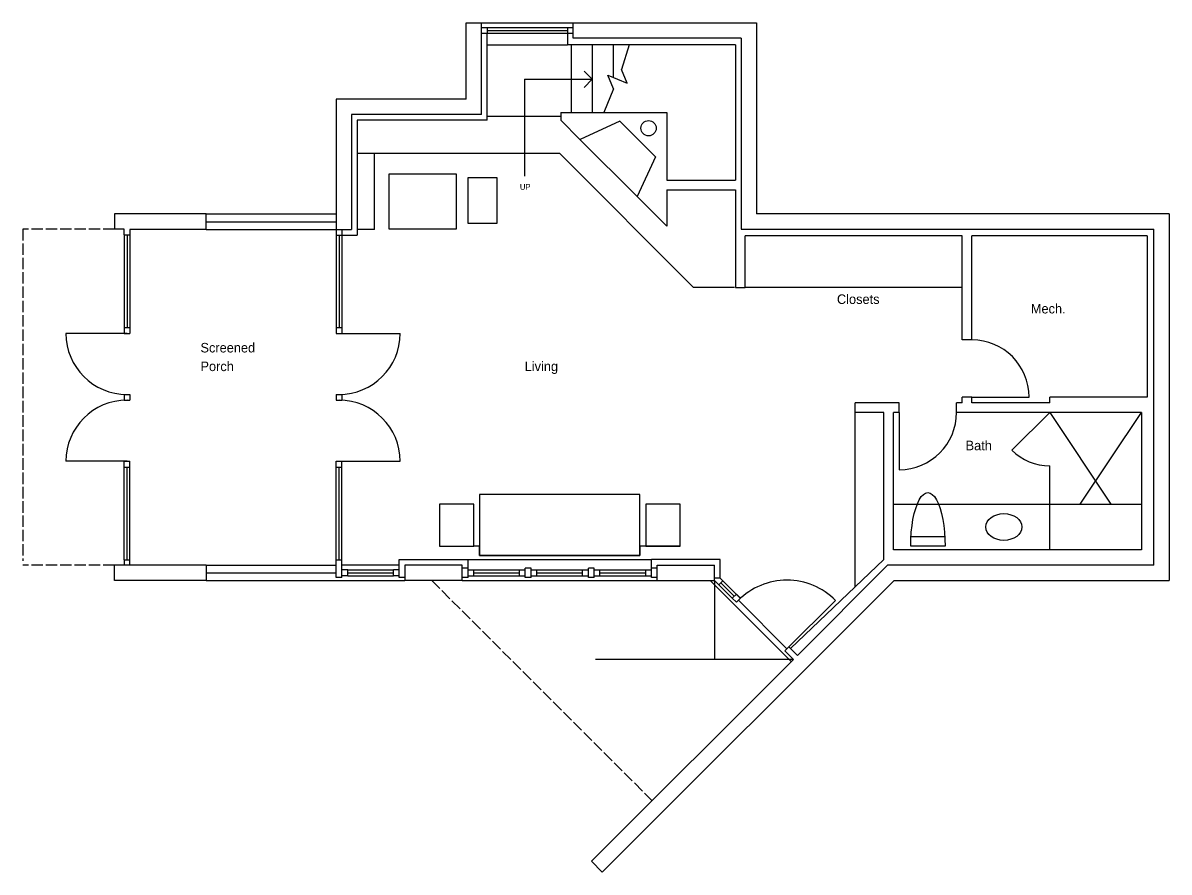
# Model space of a CAD drawing. Header units: inches. Extents: x -18511 to 1840, y 602 to 7454.
# Drawn here: x -5316 to -4716, y 701 to 1146 of the extents above; entities that cross this region are included whole.
import ezdxf

# ---------------------------------------------------------------- set-up
doc = ezdxf.new("R2010")
doc.units = ezdxf.units.IN
doc.header["$LTSCALE"] = 0.5
doc.header["$MEASUREMENT"] = 0
doc.linetypes.add('ACAD_ISO02W100', pattern=[15, 12, -3])
for name, color, linetype in [('A-doors', 254, 'Continuous'), ('A-Elev-North', 7, 'Continuous'), ('A-fixtures', 140, 'Continuous'), ('A-furniture', 33, 'Continuous'), ('A-glazing', 252, 'Continuous'), ('A-millwork', 252, 'Continuous'), ('A-soffit', 251, 'ACAD_ISO02W100'), ('A-stairs', 252, 'Continuous'), ('A-text', 254, 'Continuous'), ('A-walls', 7, 'Continuous'), ('construction', 160, 'Continuous')]:
    doc.layers.add(name, color=color, linetype=linetype)

msp = doc.modelspace()

# ---------------------------------------------------------------- linework, layer by layer
at = {"layer": 'A-doors'}
for p, q in [((-5152.09, 1046.04), (-5152.09, 1034.87)), ((-5263.09, 1035.04, -0.01), (-5260.09, 1035.04, -0.01)), ((-5260.09, 1037.87, -0.01), (-5260.09, 1035.04, -0.01)), ((-5152.09, 1034.87, -0.01), (-5149.09, 1034.87, -0.01)), ((-5149.09, 1037.87, -0.01), (-5149.09, 1034.87, -0.01)), ((-5263.09, 986.45, -0.01), (-5260.09, 986.45, -0.01)), ((-5263.09, 986.45, -0.01), (-5263.09, 983.45, -0.01)), ((-5260.09, 986.45, -0.01), (-5260.09, 983.45, -0.01)), ((-5152.09, 986.45, -0.01), (-5149.09, 986.45, -0.01)), ((-5152.09, 986.45, -0.01), (-5152.09, 983.45, -0.01)), ((-5149.09, 986.45, -0.01), (-5149.09, 983.45, -0.01)), ((-5261.59, 983.45, -0.01), (-5293.59, 983.45, -0.01)), ((-5263.09, 983.45, -0.01), (-5260.09, 983.45, -0.01)), ((-5152.09, 983.45, -0.01), (-5149.09, 983.45, -0.01)), ((-5150.59, 983.45, -0.01), (-5118.59, 983.45, -0.01)), ((-5263.09, 951.45, -0.01), (-5260.09, 951.45, -0.01)), ((-5263.09, 951.45, -0.01), (-5263.09, 948.45, -0.01)), ((-5263.09, 948.45, -0.01), (-5260.09, 948.45, -0.01)), ((-5260.09, 951.45, -0.01), (-5260.09, 948.45, -0.01)), ((-5152.09, 951.45, -0.01), (-5152.09, 948.45, -0.01)), ((-5152.09, 951.45, -0.01), (-5149.09, 951.45, -0.01)), ((-5152.09, 948.45, -0.01), (-5149.09, 948.45, -0.01)), ((-5149.09, 951.45, -0.01), (-5149.09, 948.45, -0.01)), ((-4819.36, 950.04), (-4789.36, 950.04)), ((-4857.36, 942.04), (-4857.36, 912.04)), ((-5261.59, 916.45, -0.01), (-5293.59, 916.45, -0.01)), ((-5263.09, 913.45, -0.01), (-5263.09, 916.45, -0.01)), ((-5263.09, 916.45, -0.01), (-5260.09, 916.45, -0.01)), ((-5263.09, 913.45, -0.01), (-5260.09, 913.45, -0.01)), ((-5260.09, 913.45, -0.01), (-5260.09, 916.45, -0.01)), ((-5152.09, 913.45, -0.01), (-5152.09, 916.45, -0.01)), ((-5152.09, 916.45, -0.01), (-5149.09, 916.45, -0.01)), ((-5152.09, 913.45, -0.01), (-5149.09, 913.45, -0.01)), ((-5150.59, 916.45, -0.01), (-5118.59, 916.45, -0.01)), ((-5149.09, 913.45, -0.01), (-5149.09, 916.45, -0.01)), ((-5263.09, 864.87, -0.01), (-5260.09, 864.87, -0.01)), ((-5260.09, 862.04, -0.01), (-5260.09, 864.87, -0.01)), ((-5152.09, 855.54, -0.01), (-5152.09, 864.87, -0.01)), ((-5152.09, 864.87, -0.01), (-5149.09, 864.87, -0.01)), ((-5149.09, 855.54, -0.01), (-5149.09, 864.87, -0.01)), ((-5268.09, 854.04, -4869.32), (-5268.09, 862.04, -4869.32))]:
    msp.add_line(p, q, dxfattribs=at)
for centre, radius, start, end in [((-5261.59, 983.45, -0.01), 32, 180, 270), ((-5150.59, 983.45, -0.01), 32, 270, 0), ((-4819.36, 950.04), 30, 0, 90), ((-5261.59, 916.45, -0.01), 32, 90, 180), ((-5150.59, 916.45, -0.01), 32, 0, 90), ((-4857.36, 942.04), 30, 270, 0)]:
    msp.add_arc(centre, radius, start, end, dxfattribs=at)
at = {"layer": 'A-Elev-North'}
for p, q in [((-4943.09, 1134.54), (-4943.09, 1063.6)), ((-4943.09, 1058.6), (-4943.09, 1007.54))]:
    msp.add_line(p, q, dxfattribs=at)
at = {"layer": 'A-Elev-North', "color": 253}
msp.add_line((-5034.55, 1097.05), (-5073.09, 1097.05), dxfattribs=at)
at = {"layer": 'A-fixtures'}
for p, q in [((-4798.39, 922.24), (-4778.59, 942.04)), ((-4778.59, 942.04), (-4746.59, 894.04)), ((-4762.59, 894.04), (-4730.59, 942.04)), ((-4851.21, 877.04), (-4833.5, 877.04)), ((-4833.36, 872.04), (-4851.36, 872.04))]:
    msp.add_line(p, q, dxfattribs=at)
msp.add_arc((-4778.59, 942.04), 28, 225, 270, dxfattribs=at)
at = {"layer": 'A-fixtures', "extrusion": (0, 0, -1)}
msp.add_ellipse((-4842.36, 872.04), major_axis=(0, 28), ratio=0.321429, start_param=4.712389, end_param=7.853982, dxfattribs=at)
at = {"layer": 'A-fixtures'}
msp.add_ellipse((-4802.59, 882.04), major_axis=(-9.5, 0), ratio=0.736842, dxfattribs=at)
at = {"layer": 'A-furniture'}
msp.add_lwpolyline([(-5124.32, 1067.06), (-5089.32, 1067.06), (-5089.32, 1038.06), (-5124.32, 1038.06)], close=True, dxfattribs=at)
msp.add_lwpolyline([(-5083.09, 1065.04), (-5068.09, 1065.04), (-5068.09, 1041.04), (-5083.09, 1041.04), (-5083.09, 1065.04)], dxfattribs=at)
at = {"layer": 'A-furniture', "elevation": 7858.47}
msp.add_lwpolyline([(-4972.08, 872.04), (-4972.08, 894.04), (-4990.08, 894.04), (-4990.08, 872.04), (-4972.08, 872.04), (-4990.08, 872.04), (-4993.08, 872.04), (-4993.08, 867.04), (-4993.08, 899.04), (-5077.08, 899.04), (-5077.08, 867.04), (-4993.08, 867.04), (-5077.08, 867.04), (-5077.08, 872.04), (-5080.08, 872.04), (-5080.08, 894.04), (-5098.08, 894.04), (-5098.08, 872.04), (-5080.08, 872.04)], dxfattribs=at)
at = {"layer": 'A-glazing'}
for p, q in [((-5028.09, 1143.54), (-5076.09, 1143.54)), ((-5028.09, 1140.54), (-5076.09, 1140.54)), ((-5073.09, 1143.54), (-5073.09, 1140.54)), ((-5073.09, 1142.04), (-5031.09, 1142.04)), ((-5031.09, 1143.54), (-5031.09, 1140.54)), ((-5220.09, 1046.04, -0.01), (-5152.09, 1046.04, 0)), ((-5220.09, 1041.95, -0.01), (-5152.09, 1041.95, 0)), ((-5263.09, 1035.04, -0.01), (-5263.09, 986.45, -0.01)), ((-5260.09, 1035.04, -0.01), (-5260.09, 986.45, -0.01)), ((-5220.09, 1037.87), (-5152.09, 1037.87, -0.01)), ((-5152.09, 1034.87, -0.01), (-5152.09, 986.45, -0.01)), ((-5149.09, 1034.87, -0.01), (-5149.09, 986.45, -0.01)), ((-5263.09, 864.87, -0.01), (-5263.09, 913.45, -0.01)), ((-5260.09, 864.87, -0.01), (-5260.09, 913.45, -0.01)), ((-5152.09, 864.87, -0.01), (-5152.09, 913.45, -0.01)), ((-5149.09, 864.87, -0.01), (-5149.09, 913.45, -0.01)), ((-5220.09, 862.04), (-5152.09, 862.04, -0.01)), ((-5220.09, 858.04, -0.01), (-5152.09, 858.04, -0.01)), ((-5119.09, 862.04, 0.01), (-5149.09, 862.04, -0.01)), ((-5146.09, 859.54, 0), (-5122.09, 859.54, 0)), ((-5146.09, 858.04, 0), (-5122.09, 858.04, 0)), ((-5050.09, 858.04, -14201.01), (-5050.09, 858.04, -14201.01)), ((-5220.09, 854.04), (-5116.09, 854.04, 0.01)), ((-5146.09, 856.54, 0), (-5122.09, 856.54, 0)), ((-4949.65, 853.87), (-4940.76, 844.98)), ((-4951.77, 851.75), (-4944.75, 844.73))]:
    msp.add_line(p, q, dxfattribs=at)
at = {"layer": 'A-glazing', "color": 254}
for p, q in [((-5146.09, 859.54), (-5149.09, 859.54)), ((-5146.09, 856.54), (-5146.09, 859.54)), ((-5122.09, 856.54), (-5122.09, 859.54)), ((-5119.09, 859.54), (-5122.09, 859.54)), ((-5119.09, 855.54), (-5119.09, 859.54)), ((-5083.09, 860.54, 15716.94), (-5086.09, 860.54, 15716.94)), ((-5083.09, 855.54, 15716.94), (-5083.09, 860.54, 15716.94)), ((-5080.09, 856.54, 15716.94), (-5080.09, 859.54, 15716.94)), ((-5056.09, 856.54, -14201.01), (-5056.09, 859.54, -14201.01)), ((-5050.09, 860.54, -14201.01), (-5053.09, 860.54, -14201.01)), ((-5053.09, 855.54, -14201.01), (-5053.09, 860.54, -14201.01)), ((-5050.09, 855.54, -14201.01), (-5050.09, 860.54, -14201.01)), ((-5047.09, 856.54, -14201.01), (-5047.09, 859.54, -14201.01)), ((-5023.09, 856.54, -44118.96), (-5023.09, 859.54, -44118.96)), ((-5017.06, 860.54), (-5020.06, 860.54)), ((-5020.06, 855.54), (-5020.06, 860.54)), ((-5017.06, 855.54), (-5017.06, 860.54)), ((-5014.06, 856.54), (-5014.06, 859.54)), ((-4990.06, 856.54, -29917.95), (-4990.06, 859.54, -29917.95)), ((-4984.06, 860.54), (-4987.06, 860.54)), ((-4987.06, 855.54), (-4987.06, 860.54)), ((-5149.09, 855.54), (-5152.09, 855.54)), ((-5146.09, 856.54), (-5149.09, 856.54)), ((-5119.09, 856.54), (-5122.09, 856.54)), ((-5116.09, 855.54), (-5119.09, 855.54)), ((-5083.09, 855.54, 15716.94), (-5086.09, 855.54, 15716.94)), ((-5050.09, 855.54, -14201.01), (-5053.09, 855.54, -14201.01)), ((-5017.06, 855.54), (-5020.06, 855.54)), ((-4984.06, 855.54), (-4987.06, 855.54)), ((-4951.77, 851.75), (-4954.06, 854.04)), ((-4951.77, 851.75), (-4949.65, 853.87)), ((-4949.65, 853.87), (-4951.06, 855.29)), ((-4944.75, 844.73), (-4942.63, 846.85)), ((-4942.63, 846.85), (-4940.51, 844.73)), ((-4944.75, 844.73), (-4942.63, 842.61)), ((-4942.63, 842.61), (-4940.51, 844.73)), ((-4917.18, 817.15), (-4915.13, 819.2))]:
    msp.add_line(p, q, dxfattribs=at)
at = {"layer": 'A-glazing', "color": 253}
for p, q in [((-5083.09, 859.54, 15716.94), (-5080.09, 859.54, 12725.14)), ((-5080.09, 858.04, 12725.14), (-5056.09, 858.04, -11209.22)), ((-5056.09, 859.54, -11209.22), (-5053.09, 859.54, -14201.01)), ((-5050.09, 859.54, -14201.01), (-5047.09, 859.54, -12782.31)), ((-5047.09, 858.04, -12782.31), (-5023.09, 858.04, -1432.74)), ((-5023.09, 859.54, -1432.74), (-5020.06, 859.54)), ((-5017.06, 859.54), (-5014.06, 859.54)), ((-5014.06, 858.04), (-4990.06, 858.04)), ((-4990.06, 859.54), (-4987.06, 859.54)), ((-5083.09, 856.54, 15716.94), (-5080.09, 856.54, 12725.14)), ((-5056.09, 856.54, -11209.22), (-5053.09, 856.54, -14201.01)), ((-5050.09, 856.54, -14201.01), (-5047.09, 856.54, -12782.31)), ((-5023.09, 856.54, -1432.74), (-5020.06, 856.54)), ((-5017.06, 856.54), (-5014.06, 856.54)), ((-4990.06, 856.54), (-4987.06, 856.54)), ((-4950.71, 852.81), (-4943.69, 845.79))]:
    msp.add_line(p, q, dxfattribs=at)
at = {"layer": 'A-glazing', "color": 252}
for p, q in [((-5080.09, 859.54, 12725.14), (-5056.09, 859.54, -11209.22)), ((-5047.09, 859.54, -12782.31), (-5023.09, 859.54, -36716.67)), ((-5014.06, 859.54), (-4990.06, 859.54, -23934.36)), ((-5080.09, 856.54, 15716.94), (-5056.09, 856.54, -8217.42)), ((-5047.09, 856.54, -14201.01), (-5023.09, 856.54, -38135.37)), ((-5014.06, 856.54), (-4990.06, 856.54, -23934.36))]:
    msp.add_line(p, q, dxfattribs=at)
at = {"layer": 'A-millwork'}
for p, q in [((-5132.09, 1037.87), (-5132.09, 1077.57)), ((-4824.36, 1007.54), (-4938.09, 1007.54)), ((-4880.36, 850.76), (-4880.36, 942.04)), ((-4860.36, 894.04), (-4730.59, 894.04))]:
    msp.add_line(p, q, dxfattribs=at)
at = {"layer": 'A-soffit'}
for p, q in [((-5316.09, 1038.04, -4869.32), (-5316.09, 864.3, -4869.32)), ((-5268.09, 1038.04, -4869.32), (-5316.09, 1038.04, -4869.32)), ((-5268.09, 862.04, -4869.32), (-5316.09, 862.04, -4869.32)), ((-5102.09, 854.04, 0), (-4986.75, 738.7, 0))]:
    msp.add_line(p, q, dxfattribs=at)
at = {"layer": 'A-stairs'}
for p, q in [((-5029.05, 1134.54), (-5029.05, 1099.04)), ((-5018.05, 1134.54), (-5018.05, 1099.04)), ((-5007.05, 1134.54), (-5007.05, 1117.47)), ((-4998.65, 1134.54), (-5002.7, 1121.62)), ((-5006.91, 1111.46), (-5009.88, 1118.65)), ((-5009.88, 1118.65), (-4999.72, 1114.44)), ((-4999.72, 1114.44), (-5002.7, 1121.62)), ((-5006.91, 1111.46), (-5012.05, 1099.04)), ((-5035.01, 1077.57), (-4964.97, 1007.54)), ((-4943.59, 1007.54), (-4964.97, 1007.54))]:
    msp.add_line(p, q, dxfattribs=at)
at = {"layer": 'A-text'}
for p, q in [((-5053.55, 1116.54), (-5053.55, 1065.8)), ((-5053.55, 1116.54), (-5018.05, 1116.54)), ((-5018.05, 1116.54), (-5022.29, 1120.79)), ((-5018.05, 1116.54), (-5022.29, 1112.3))]:
    msp.add_line(p, q, dxfattribs=at)
at = {"layer": 'A-walls'}
for p, q in [((-5084.09, 1146.04), (-5076.09, 1146.04)), ((-5084.09, 1106.04), (-5084.09, 1146.04)), ((-5084.09, 1146.04), (-5076.09, 1146.04)), ((-5076.09, 1098.04), (-5076.09, 1146.04)), ((-5028.09, 1146.04), (-4932.09, 1146.04)), ((-5028.09, 1138.04), (-5028.09, 1146.04)), ((-4932.09, 1146.04), (-4932.09, 1046.04)), ((-5073.09, 1095.04), (-5073.09, 1140.54)), ((-5031.09, 1140.54), (-5031.09, 1134.54)), ((-4943.09, 1134.54), (-5031.09, 1134.54)), ((-4940.09, 1138.04), (-5028.09, 1138.04)), ((-4940.09, 1138.04), (-4940.09, 1038.04)), ((-5152.09, 1106.04), (-5152.09, 1046.04)), ((-5084.09, 1106.04), (-5152.09, 1106.04)), ((-5144.09, 1098.04), (-5144.09, 1037.87)), ((-5076.09, 1098.04), (-5144.09, 1098.04)), ((-5084.09, 1098.04), (-5085.09, 1098.04)), ((-5034.55, 1099.04), (-4979.09, 1099.04)), ((-5034.55, 1099.04), (-5034.55, 1095.06)), ((-4979.09, 1099.04), (-4979.09, 1063.6)), ((-5073.09, 1095.04), (-5141.09, 1095.04)), ((-5141.09, 1095.04), (-5141.09, 1034.87)), ((-5024.54, 1085.04), (-5034.55, 1095.06)), ((-5003.59, 1094.61), (-5024.4, 1084.9)), ((-4984.86, 1075.87), (-5003.59, 1094.61)), ((-5024.54, 1085.04), (-4994.56, 1055.07)), ((-4984.86, 1075.87), (-4994.56, 1055.07)), ((-4979.09, 1063.6), (-4943.09, 1063.6)), ((-4979.09, 1058.6), (-4979.09, 1039.6)), ((-4979.09, 1058.6), (-4943.09, 1058.6)), ((-4979.09, 1039.6), (-4994.56, 1055.07)), ((-5220.09, 1046.04), (-5268.09, 1046.04)), ((-5268.09, 1046.04), (-5268.09, 1038.04)), ((-5220.09, 1037.87, -0.01), (-5220.09, 1046.04, -0.01)), ((-4716.09, 1046.04), (-4932.09, 1046.04)), ((-4716.09, 1046.04), (-4716.09, 854.04)), ((-5263.09, 1038.04, -0.01), (-5268.09, 1038.04)), ((-5263.09, 1035.04, -0.01), (-5263.09, 1038.04, -0.01)), ((-4940.09, 1038.04), (-4724.09, 1038.04)), ((-4724.09, 862.04), (-4724.09, 1038.04)), ((-5220.09, 1037.87, -0.01), (-5260.09, 1037.87, -0.01)), ((-5152.09, 1037.87, -0.01), (-5144.09, 1037.87, -0.01)), ((-5149.09, 1034.87, -0.01), (-5141.09, 1034.87, -0.01)), ((-4824.36, 1034.54), (-4938.09, 1034.54)), ((-4938.09, 1007.54), (-4938.09, 1034.54)), ((-4824.36, 980.04), (-4824.36, 1034.54)), ((-4819.36, 980.04), (-4819.36, 1034.54)), ((-4727.59, 1034.54), (-4819.36, 1034.54)), ((-4727.59, 1034.54), (-4727.59, 950.04)), ((-4943.09, 1007.54), (-4938.09, 1007.54)), ((-4819.36, 980.04), (-4824.36, 980.04)), ((-4819.36, 950.04), (-4824.36, 950.04)), ((-4824.36, 947.04), (-4824.36, 950.04)), ((-4819.36, 947.04), (-4819.36, 950.04)), ((-4778.59, 947.04), (-4778.59, 950.04)), ((-4727.59, 950.04), (-4778.59, 950.04)), ((-4880.36, 942.04), (-4880.36, 947.04)), ((-4865.36, 947.04), (-4880.36, 947.04)), ((-4865.36, 942.04), (-4880.36, 942.04)), ((-4857.36, 947.04), (-4865.36, 947.04)), ((-4865.36, 865.04), (-4865.36, 942.04)), ((-4860.36, 870.04), (-4860.36, 942.04)), ((-4857.36, 942.04), (-4860.36, 942.04)), ((-4857.36, 942.04), (-4860.36, 942.04)), ((-4857.36, 942.04), (-4857.36, 947.04)), ((-4824.36, 947.04), (-4827.36, 947.04)), ((-4827.36, 942.04), (-4827.36, 947.04)), ((-4824.36, 947.04), (-4827.36, 947.04)), ((-4730.59, 942.04), (-4827.36, 942.04)), ((-4778.59, 947.04), (-4819.36, 947.04)), ((-4730.59, 942.04), (-4730.59, 870.04)), ((-4778.59, 870.04), (-4778.59, 914.04)), ((-4730.59, 870.04), (-4860.36, 870.04)), ((-5263.09, 864.87, -0.01), (-5263.09, 862.04)), ((-5119.09, 865.04, 0.01), (-5083.09, 865.04, 17145.75)), ((-5119.09, 859.54, 0), (-5119.09, 865.04, 0)), ((-5083.09, 860.54, 15716.94), (-5083.09, 865.04, 15716.94)), ((-4987.06, 860.54), (-4987.06, 865.04)), ((-4951.06, 865.04), (-4987.06, 865.04)), ((-4951.06, 855.29), (-4951.06, 865.04)), ((-4914.34, 818.4), (-4865.36, 865.04)), ((-5220.09, 862.04), (-5268.09, 862.04)), ((-5220.09, 862.04, -0.01), (-5220.09, 854.04, -0.01)), ((-5086.09, 862.04, 15716.94), (-5116.09, 862.04, 0.01)), ((-5116.09, 862.04), (-5116.09, 854.04)), ((-5086.09, 854.04, 15716.94), (-5086.09, 862.04, 15716.94)), ((-4984.06, 854.04), (-4984.06, 862.04)), ((-4984.06, 862.04), (-4954.06, 862.04)), ((-4954.06, 854.04), (-4954.06, 862.04)), ((-4910.69, 814.76), (-4863.41, 862.04)), ((-4724.09, 862.04), (-4863.41, 862.04)), ((-5220.09, 854.04), (-5268.09, 854.04)), ((-5086.09, 854.04, 15716.94), (-5116.09, 854.04, 0.01)), ((-4860.09, 854.04), (-5012.83, 701.31)), ((-4984.06, 854.04), (-4954.06, 854.04)), ((-4951.06, 855.29), (-4954.06, 855.29)), ((-4860.09, 854.04), (-4716.09, 854.04)), ((-4917.18, 817.15), (-4912.74, 812.71)), ((-5018.49, 706.96), (-4912.74, 812.71)), ((-5012.83, 701.31), (-5018.49, 706.96))]:
    msp.add_line(p, q, dxfattribs=at)
at = {"layer": 'A-walls', "color": 253}
for p, q in [((-5076.09, 1146.04), (-5028.09, 1146.04)), ((-5073.09, 1134.54), (-5031.09, 1134.54)), ((-5083.09, 865.04, 15254.81), (-4987.06, 865.04, 462.13)), ((-5086.09, 854.04, 15716.94), (-4984.06, 854.04)), ((-4956.34, 854.04), (-4913.88, 811.58)), ((-4916.15, 818.18), (-4941.57, 843.67)), ((-4916.15, 818.18), (-4890.66, 843.59))]:
    msp.add_line(p, q, dxfattribs=at)
at = {"layer": 'A-walls', "color": 252}
for p, q in [((-5035.01, 1077.57), (-5141.09, 1077.57)), ((-5261.59, 1035.04, -0.01), (-5261.59, 986.45, -0.01)), ((-5150.59, 1034.87, -0.01), (-5150.59, 986.45, -0.01)), ((-5132.09, 1037.87, -0.01), (-5141.09, 1037.87, -0.01)), ((-5261.59, 864.87, -0.01), (-5261.59, 913.45, -0.01)), ((-5150.59, 864.87, -0.01), (-5150.59, 913.45, -0.01))]:
    msp.add_line(p, q, dxfattribs=at)
at = {"layer": 'A-walls', "color": 254}
msp.add_line((-4915.13, 819.2), (-4910.69, 814.76), dxfattribs=at)
at = {"layer": 'A-walls'}
msp.add_circle((-4988.57, 1090.9), 4, dxfattribs=at)
at = {"layer": 'A-walls', "color": 253}
msp.add_arc((-4916.15, 818.18), 36, 44.91174, 134.91174, dxfattribs=at)
at = {"layer": 'construction'}
for p, q in [((-4954.06, 854.04), (-4954.06, 812.71)), ((-4912.74, 812.71), (-5016.29, 812.71))]:
    msp.add_line(p, q, dxfattribs=at)

# ---------------------------------------------------------------- texts
at = {"layer": 'A-soffit', "color": 7}
for s, p in [('Closets', (-4889.96, 998.85)), ('Mech.', (-4788.47, 993.88)), ('Screened', (-5223.15, 973.45)), ('Porch', (-5223.15, 963.69)), ('Living', (-5053.42, 963.69)), ('Bath', (-4822.62, 922.23))]:
    msp.add_text(s, height=5, dxfattribs=at).set_placement(p)
at = {"layer": 'A-text'}
msp.add_text('UP', height=3, dxfattribs=at).set_placement((-5055.93, 1058.68))

doc.saveas('drawing.dxf')
